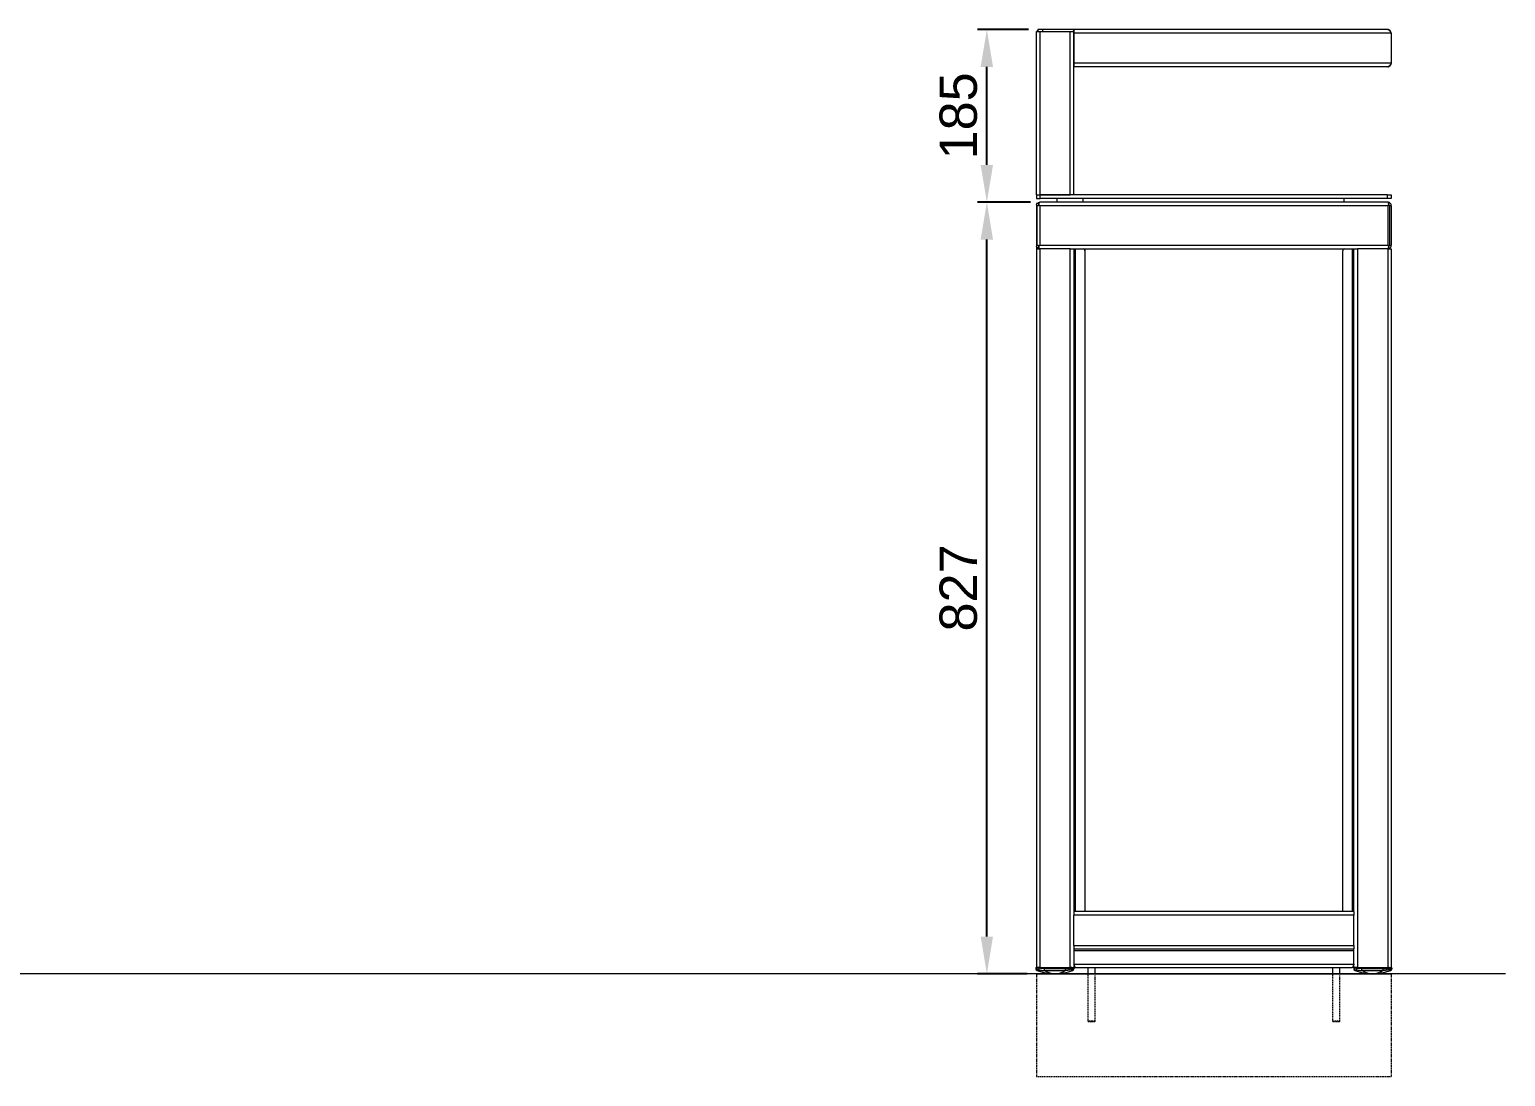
# Model space of a CAD drawing. Header units: millimetres. Extents: x -170 to 4673, y -341 to 2839.
# Drawn here: x 1411 to 2992, y 1614 to 2736 of the extents above; entities that cross this region are included whole.
import ezdxf

# ---------------------------------------------------------------- set-up
doc = ezdxf.new("R2010")
doc.units = ezdxf.units.MM
doc.linetypes.add('HIDDEN', pattern=[1.905, 1.27, -0.635])
for name, color, linetype, lineweight in [('ZANO_R', 7, 'Continuous', 0), ('ZANO_R_przerywana', 7, 'HIDDEN', 0), ('ZANO_W', 1, 'Continuous', 0)]:
    doc.layers.add(name, color=color, linetype=linetype, lineweight=lineweight)
doc.styles.add('Arial', font='arial.ttf')
doc.styles.get("Standard").update_dxf_attribs({"font": 'ARIALUNI.TTF'})
doc.dimstyles.new('pl i ang', dxfattribs={"dimtxt": 50, "dimasz": 50, "dimexe": 1.25, "dimexo": 0.625, "dimgap": 10, "dimtad": 1, "dimtoh": 1, "dimtxsty": 'Standard', "dimcen": 2.5, "dimclrd": 1, "dimclre": 1, "dimclrt": 1, "dimadec": 0, "dimazin": 0, "dimtfac": 1, "dimtmove": 0, "dimatfit": 3, "dimfxl": 1, "dimarcsym": 1})

# ---------------------------------------------------------------- blocks, each defined once
blk = doc.blocks.new('*D435')
at = {"layer": 'ZANO_W', "color": 1, "lineweight": -2}
for p, q in [((2483.2, 2550.9), (2426.3, 2550.9)), ((2436.3, 1764.2), (2436.3, 2510.9)), ((2479.4, 1724.2), (2426.3, 1724.2))]:
    blk.add_line(p, q, dxfattribs=at)
at = {"layer": 'ZANO_W', "color": 1}
for points in [[(2442.9, 2510.9), (2429.6, 2510.9), (2436.3, 2550.9)], [(2429.6, 1764.2), (2442.9, 1764.2), (2436.3, 1724.2)]]:
    blk.add_solid(points, dxfattribs=at)
at = {"layer": 'ZANO_W', "color": 1, "insert": (2405.9, 2137.6), "char_height": 40, "attachment_point": 5, "rotation": 90, "style": 'Arial'}
blk.add_mtext('827', dxfattribs=at)
blk = doc.blocks.new('*D436')
at = {"layer": 'ZANO_W', "color": 1, "lineweight": -2}
for p, q in [((2480.9, 2735.9), (2426.3, 2735.9)), ((2436.3, 2590.9), (2436.3, 2695.9)), ((2483.2, 2550.9), (2426.3, 2550.9))]:
    blk.add_line(p, q, dxfattribs=at)
at = {"layer": 'ZANO_W', "color": 1}
for points in [[(2442.9, 2695.9), (2429.6, 2695.9), (2436.3, 2735.9)], [(2429.6, 2590.9), (2442.9, 2590.9), (2436.3, 2550.9)]]:
    blk.add_solid(points, dxfattribs=at)
at = {"layer": 'ZANO_W', "color": 1, "insert": (2405.9, 2643.4), "char_height": 40, "attachment_point": 5, "rotation": 90, "style": 'Arial'}
blk.add_mtext('185', dxfattribs=at)

msp = doc.modelspace()

# ---------------------------------------------------------------- linework, layer by layer
at = {"layer": 'ZANO_R'}
for p, q in [((2490.9, 2735.9), (2490.9, 2733.9)), ((2496.1, 2735.9), (2490.9, 2735.9)), ((2496.1, 2733.9), (2496.1, 2735.9)), ((2529.6, 2735.9), (2496.1, 2735.9)), ((2529.6, 2733.9), (2529.6, 2735.9)), ((2529.9, 2735.9), (2529.6, 2735.9)), ((2529.9, 2732.1), (2529.9, 2735.9)), ((2865.6, 2735.9), (2529.9, 2735.9)), ((2489.4, 2558.9), (2489.4, 2733.9)), ((2489.4, 2733.9), (2493.4, 2733.9)), ((2493.4, 2558.9), (2493.4, 2733.9)), ((2493.4, 2733.9), (2525.4, 2733.9)), ((2525.4, 2558.9), (2525.4, 2733.9)), ((2525.4, 2733.9), (2528.5, 2733.9)), ((2529.6, 2733.9), (2528.5, 2733.9)), ((2529.4, 2558.9), (2529.4, 2733.9)), ((2529.9, 2733.9), (2529.6, 2733.9)), ((2529.9, 2699.7), (2529.9, 2732.1)), ((2869.4, 2732.1), (2529.9, 2732.1)), ((2869.4, 2732.1), (2869.4, 2699.7)), ((2869.4, 2699.7), (2529.9, 2699.7)), ((2529.9, 2695.9), (2529.9, 2699.7)), ((2865.4, 2695.9), (2529.9, 2695.9)), ((2865.6, 2695.9), (2865.4, 2695.9)), ((2489.4, 2558.9), (2493.4, 2558.9)), ((2489.4, 2558.9), (2489.4, 2554.9)), ((2489.4, 2554.9), (2493.4, 2554.9)), ((2490.3, 2549.6), (2489.4, 2549.6)), ((2489.4, 2549.6), (2489.4, 2547.6)), ((2489.4, 2547.6), (2489.4, 2547.1)), ((2489.4, 2547.1), (2489.4, 2504.7)), ((2489.9, 2547.1), (2489.8, 2547.1)), ((2489.8, 2547.1), (2489.8, 2504.7)), ((2489.9, 2547.1), (2489.9, 2504.7)), ((2491.4, 2547.1), (2489.9, 2547.1)), ((2493.1, 2547.1), (2493.1, 2504.7)), ((2865.7, 2547.1), (2493.1, 2547.1)), ((2865.6, 2550.9), (2493.2, 2550.9)), ((2493.4, 2558.9), (2525.4, 2558.9)), ((2493.4, 2554.9), (2493.4, 2558.9)), ((2865.4, 2558.9), (2493.4, 2558.9)), ((2865.4, 2554.9), (2493.4, 2554.9)), ((2511.6, 2550.9), (2511.6, 2554.9)), ((2539.4, 2550.9), (2539.4, 2554.9)), ((2539.6, 2550.9), (2539.6, 2554.9)), ((2819.1, 2550.9), (2819.1, 2554.9)), ((2865.4, 2554.9), (2865.4, 2558.9)), ((2865.4, 2558.9), (2869.4, 2558.9)), ((2869.4, 2554.9), (2865.4, 2554.9)), ((2865.7, 2547.1), (2865.7, 2504.7)), ((2867.4, 2547.1), (2867.4, 2504.7)), ((2867.4, 2547.1), (2867.5, 2547.1)), ((2867.5, 2547.1), (2867.5, 2504.7)), ((2869, 2547.1), (2867.5, 2547.1)), ((2869.4, 2558.9), (2869.4, 2554.9)), ((2869.4, 2547.1), (2869.4, 2504.7)), ((2489.4, 2504.7), (2489.4, 2501.4)), ((2491.4, 2501.4), (2489.4, 2501.4)), ((2489.4, 2500.9), (2489.4, 1730.9)), ((2489.4, 2500.9), (2493.2, 2500.9)), ((2489.9, 2504.7), (2489.8, 2504.7)), ((2489.9, 2504.7), (2491.4, 2504.7)), ((2491.4, 2501.4), (2491.4, 2500.9)), ((2493.1, 2504.7), (2865.7, 2504.7)), ((2493.2, 2500.9), (2493.2, 1730.9)), ((2525.6, 2500.9), (2493.2, 2500.9)), ((2525.6, 1730.9), (2525.6, 2500.9)), ((2525.6, 2500.9), (2529.4, 2500.9)), ((2529.4, 2500.9), (2829.4, 2500.9)), ((2529.4, 2500.9), (2529.4, 1790.9)), ((2531.2, 1790.9), (2531.2, 2500.9)), ((2541.4, 2500.9), (2541.4, 2498.9)), ((2541.4, 2498.9), (2541.4, 1790.9)), ((2817.4, 2500.9), (2817.4, 2498.9)), ((2817.4, 1790.9), (2817.4, 2498.9)), ((2827.6, 2500.9), (2827.6, 1790.9)), ((2829.4, 1790.9), (2829.4, 2500.9)), ((2829.4, 2500.9), (2833.2, 2500.9)), ((2865.6, 2500.9), (2833.2, 2500.9)), ((2833.2, 2500.9), (2833.2, 1730.9)), ((2865.6, 2500.9), (2865.6, 1730.9)), ((2865.6, 2500.9), (2869.4, 2500.9)), ((2867.4, 2504.7), (2867.5, 2504.7)), ((2867.5, 2504.7), (2869, 2504.7)), ((2869.4, 2500.9), (2869.4, 1730.9)), ((2529.4, 1790.9), (2529.4, 1787.1)), ((2829.4, 1790.9), (2529.4, 1790.9)), ((2529.4, 1754.7), (2529.4, 1787.1)), ((2829.4, 1787.1), (2529.4, 1787.1)), ((2829.4, 1790.9), (2829.4, 1787.1)), ((2829.4, 1754.7), (2829.4, 1787.1)), ((2529.4, 1754.7), (2529.4, 1750.9)), ((2529.4, 1754.7), (2829.4, 1754.7)), ((2529.4, 1750.9), (2829.4, 1750.9)), ((2529.4, 1750.9), (2529.4, 1730.9)), ((2529.4, 1749.1), (2829.4, 1749.1)), ((2829.4, 1754.7), (2829.4, 1750.9)), ((2829.4, 1730.9), (2829.4, 1750.9)), ((2488.9, 1730.7), (2488.9, 1730.4)), ((2488.9, 1730.7), (2489.4, 1730.7)), ((2489.4, 1730.9), (2489.1, 1730.9)), ((2489.8, 1730.9), (2489.4, 1730.9)), ((2489.4, 1730.7), (2492.4, 1730.7)), ((2489.4, 1730.7), (2489.4, 1730.4)), ((2489.4, 1724.2), (2869.4, 1724.2)), ((2491.5, 1730.9), (2489.8, 1730.9)), ((2493.2, 1730.9), (2491.5, 1730.9)), ((2492, 1728.5), (2492.4, 1730.4)), ((2492.4, 1730.7), (2492.4, 1730.9)), ((2492.4, 1730.7), (2526.4, 1730.7)), ((2492.4, 1730.4), (2492.4, 1730.7)), ((2493.2, 1730.9), (2525.6, 1730.9)), ((2520.6, 1729.7), (2498.1, 1729.7)), ((2498.1, 1727.9), (2498.1, 1729.7)), ((2498.1, 1727.9), (2520.6, 1727.9)), ((2520.6, 1727.9), (2520.6, 1729.7)), ((2527.3, 1730.9), (2525.6, 1730.9)), ((2526.4, 1730.7), (2526.4, 1730.9)), ((2526.4, 1730.4), (2526.4, 1730.7)), ((2529.4, 1730.7), (2526.4, 1730.7)), ((2526.8, 1728.5), (2526.4, 1730.4)), ((2527.3, 1730.9), (2529, 1730.9)), ((2529.4, 1730.9), (2529, 1730.9)), ((2529.4, 1734.7), (2829.4, 1734.7)), ((2529.4, 1730.7), (2529.4, 1730.4)), ((2531.2, 1730.9), (2827.6, 1730.9)), ((2544.4, 1730.9), (2544.4, 1724.2)), ((2552.4, 1724.2), (2552.4, 1730.9)), ((2806.4, 1730.9), (2806.4, 1724.2)), ((2814.4, 1724.2), (2814.4, 1730.9)), ((2829.8, 1730.9), (2829.4, 1730.9)), ((2829.4, 1730.7), (2832.4, 1730.7)), ((2829.4, 1730.7), (2829.4, 1730.4)), ((2831.5, 1730.9), (2829.8, 1730.9)), ((2833.2, 1730.9), (2831.5, 1730.9)), ((2832, 1728.5), (2832.4, 1730.4)), ((2832.4, 1730.7), (2832.4, 1730.9)), ((2832.4, 1730.7), (2866.4, 1730.7)), ((2832.4, 1730.4), (2832.4, 1730.7)), ((2833.2, 1730.9), (2865.6, 1730.9)), ((2838.1, 1727.9), (2838.1, 1729.7)), ((2860.6, 1729.7), (2838.1, 1729.7)), ((2838.1, 1727.9), (2860.6, 1727.9)), ((2860.6, 1727.9), (2860.6, 1729.7)), ((2867.3, 1730.9), (2865.6, 1730.9)), ((2866.4, 1730.7), (2866.4, 1730.9)), ((2866.4, 1730.4), (2866.4, 1730.7)), ((2869.4, 1730.7), (2866.4, 1730.7)), ((2866.8, 1728.5), (2866.4, 1730.4)), ((2867.3, 1730.9), (2869, 1730.9)), ((2869.4, 1730.9), (2869, 1730.9)), ((2869.4, 1730.9), (2869.6, 1730.9)), ((2869.4, 1730.7), (2869.4, 1730.4)), ((2869.9, 1730.7), (2869.4, 1730.7)), ((2869.9, 1730.7), (2869.9, 1730.4))]:
    msp.add_line(p, q, dxfattribs=at)
msp.add_lwpolyline([(2991.8, 1724.2), (-170.1, 1724.2)], dxfattribs=at)
for centre, radius, start, end in [((2493.2, 2732.1), 3.8, 127.2478, 151.7263), ((2539.4, 2498.9), 2, 0, 90), ((2819.4, 2498.9), 2, 90, 180), ((2489.1, 1730.7), 0.25, 90, 180), ((2490.8, 1730.4), 1.94, 180.1839, 229.7989), ((2490.9, 1729.7), 2, 180, 247.9757), ((2489.6, 1730.7), 0.25, 90, 180), ((2491.4, 1730.4), 1.96, 180.4463, 255.7075), ((2491.4, 1729.7), 2, 180, 247.9757), ((2508.9, 1774.2), 50, 247.9757, 270), ((2509.4, 1774.2), 50, 247.9757, 270), ((2508.9, 1774.2), 50, 270, 270.2865), ((2509.4, 1774.2), 50, 270, 292.0243), ((2527.4, 1730.4), 1.96, 284.2925, 359.5537), ((2527.4, 1729.7), 2, 292.0243, 0), ((2529.1, 1730.7), 0.25, 0, 90), ((2829.6, 1730.7), 0.25, 90, 180), ((2831.4, 1730.4), 1.96, 180.4463, 255.7075), ((2831.4, 1729.7), 2, 180, 247.9757), ((2849.4, 1774.2), 50, 247.9757, 270), ((2849.4, 1774.2), 50, 270, 292.0243), ((2849.9, 1774.2), 50, 269.7135, 270), ((2849.9, 1774.2), 50, 270, 292.0243), ((2867.4, 1730.4), 1.96, 284.2925, 359.5537), ((2867.4, 1729.7), 2, 292.0243, 0), ((2867.9, 1729.7), 2, 292.0243, 0), ((2869.1, 1730.7), 0.25, 0, 90), ((2868, 1730.4), 1.94, 310.2011, 359.8161), ((2869.6, 1730.7), 0.25, 0, 90)]:
    msp.add_arc(centre, radius, start, end, dxfattribs=at)
for centre, start_param, end_param in [((2509.4, 1774.2), 2.757196, 3.141593), ((2508.9, 1774.2), 3.11659, 3.141593), ((2508.9, 1774.2), 3.141593, 3.147842), ((2509.4, 1774.2), 3.141593, 3.525989), ((2849.4, 1774.2), 2.757196, 3.141593), ((2849.4, 1774.2), 3.141593, 3.525989), ((2849.9, 1774.2), 3.135343, 3.141593), ((2849.9, 1774.2), 3.141593, 3.166595)]:
    msp.add_ellipse(centre, major_axis=(0, 50), ratio=0.6, start_param=start_param, end_param=end_param, dxfattribs=at)
for points, knots in [([(2865.6, 2735.9), (2865.9, 2735.9), (2866.6, 2735.7), (2867.5, 2734.8), (2868.5, 2733.6), (2869.1, 2732.6), (2869.4, 2732.1)], [0, 0, 0, 0, 0.254662, 0.509553, 0.764446, 1, 1, 1, 1]), ([(2489.6, 2548.4), (2489.6, 2548.4), (2489.5, 2548.2), (2489.5, 2547.9), (2489.4, 2547.4), (2489.4, 2547.2), (2489.4, 2547.1), (2489.4, 2547.1)], [0, 0, 0, 0, 0.0064494, 0.5139337, 0.7532263, 0.9933858, 1, 1, 1, 1]), ([(2489.6, 2548.4), (2489.8, 2548.8), (2490.2, 2549.6), (2491.3, 2550.5), (2492.3, 2550.9), (2493, 2550.9), (2493.2, 2550.9)], [0, 0, 0, 0, 0.28886, 0.57814, 0.86742, 1, 1, 1, 1]), ([(2489.8, 2547.1), (2489.8, 2547.3), (2489.7, 2547.6), (2489.7, 2548), (2489.6, 2548.3), (2489.6, 2548.4)], [0, 0, 0, 0, 0.371068, 0.702236, 1, 1, 1, 1]), ([(2491.8, 2548.4), (2491.8, 2548.3), (2491.6, 2547.8), (2491.5, 2547.4), (2491.4, 2547.1)], [0, 0, 0, 0, 0.3373908, 1, 1, 1, 1]), ([(2491.8, 2548.4), (2491.9, 2548.8), (2492.2, 2549.6), (2492.6, 2550.5), (2492.9, 2550.9), (2493.1, 2550.9), (2493.2, 2550.9)], [0, 0, 0, 0, 0.28886, 0.57814, 0.86742, 1, 1, 1, 1]), ([(2493.1, 2547.1), (2493.1, 2547.1), (2492.9, 2547.3), (2492.5, 2547.7), (2492.1, 2548.2), (2491.8, 2548.4), (2491.8, 2548.4)], [0, 0, 0, 0, 0.006615, 0.452723, 0.904642, 1, 1, 1, 1]), ([(2867, 2548.4), (2866.9, 2548.8), (2866.6, 2549.6), (2866.2, 2550.5), (2865.8, 2550.9), (2865.7, 2550.9), (2865.6, 2550.9)], [0, 0, 0, 0, 0.28886, 0.57814, 0.86742, 1, 1, 1, 1]), ([(2869.2, 2548.4), (2869, 2548.8), (2868.6, 2549.6), (2867.5, 2550.5), (2866.4, 2550.9), (2865.8, 2550.9), (2865.6, 2550.9)], [0, 0, 0, 0, 0.28886, 0.57814, 0.86742, 1, 1, 1, 1]), ([(2867, 2548.4), (2866.9, 2548.4), (2866.7, 2548.2), (2866.3, 2547.7), (2865.9, 2547.3), (2865.7, 2547.1), (2865.7, 2547.1)], [0, 0, 0, 0, 0.095358, 0.541389, 0.993385, 1, 1, 1, 1]), ([(2867.4, 2547.1), (2867.3, 2547.3), (2867.2, 2547.6), (2867.1, 2548), (2867, 2548.3), (2867, 2548.4)], [0, 0, 0, 0, 0.371068, 0.702236, 1, 1, 1, 1]), ([(2869.2, 2548.4), (2869.1, 2548.3), (2869.1, 2547.8), (2869, 2547.4), (2869, 2547.1)], [0, 0, 0, 0, 0.3373908, 1, 1, 1, 1]), ([(2869.4, 2547.1), (2869.4, 2547.1), (2869.4, 2547.3), (2869.4, 2547.7), (2869.3, 2548.2), (2869.2, 2548.4), (2869.2, 2548.4)], [0, 0, 0, 0, 0.0066145, 0.4527226, 0.904642, 1, 1, 1, 1]), ([(2489.4, 2504.7), (2489.4, 2504.7), (2489.4, 2504.6), (2489.4, 2504.3), (2489.5, 2503.8), (2489.6, 2503.5), (2489.6, 2503.4)], [0, 0, 0, 0, 0.006616, 0.203839, 0.821379, 1, 1, 1, 1]), ([(2489.6, 2503.4), (2489.6, 2503.6), (2489.7, 2504), (2489.8, 2504.4), (2489.8, 2504.7)], [0, 0, 0, 0, 0.337391, 1, 1, 1, 1]), ([(2493.2, 2500.9), (2492.7, 2501), (2491.8, 2501.1), (2490.7, 2501.8), (2490, 2502.6), (2489.7, 2503.2), (2489.6, 2503.4)], [0, 0, 0, 0, 0.28924, 0.578521, 0.867803, 1, 1, 1, 1]), ([(2491.4, 2504.7), (2491.4, 2504.6), (2491.5, 2504.3), (2491.7, 2503.8), (2491.8, 2503.5), (2491.8, 2503.4)], [0, 0, 0, 0, 0.371068, 0.702236, 1, 1, 1, 1]), ([(2491.8, 2503.4), (2491.8, 2503.4), (2492.1, 2503.7), (2492.5, 2504.1), (2492.9, 2504.5), (2493.1, 2504.7), (2493.1, 2504.7)], [0, 0, 0, 0, 0.0953579, 0.5413894, 0.9933855, 1, 1, 1, 1]), ([(2493.2, 2500.9), (2493.1, 2501), (2492.8, 2501.1), (2492.4, 2501.8), (2492.1, 2502.6), (2491.9, 2503.2), (2491.8, 2503.4)], [0, 0, 0, 0, 0.28924, 0.578521, 0.867803, 1, 1, 1, 1]), ([(2865.6, 2500.9), (2865.7, 2501), (2866, 2501.1), (2866.4, 2501.8), (2866.7, 2502.6), (2866.9, 2503.2), (2867, 2503.4)], [0, 0, 0, 0, 0.28924, 0.578521, 0.867803, 1, 1, 1, 1]), ([(2865.6, 2500.9), (2866, 2501), (2866.9, 2501.1), (2868.1, 2501.8), (2868.8, 2502.6), (2869.1, 2503.2), (2869.2, 2503.4)], [0, 0, 0, 0, 0.28924, 0.578521, 0.867803, 1, 1, 1, 1]), ([(2865.7, 2504.7), (2865.7, 2504.7), (2865.9, 2504.5), (2866.3, 2504.1), (2866.7, 2503.7), (2866.9, 2503.4), (2867, 2503.4)], [0, 0, 0, 0, 0.006615, 0.452723, 0.904642, 1, 1, 1, 1]), ([(2867, 2503.4), (2867, 2503.6), (2867.2, 2504), (2867.3, 2504.4), (2867.4, 2504.7)], [0, 0, 0, 0, 0.337391, 1, 1, 1, 1]), ([(2869, 2504.7), (2869, 2504.6), (2869.1, 2504.3), (2869.1, 2503.8), (2869.1, 2503.5), (2869.2, 2503.4)], [0, 0, 0, 0, 0.371068, 0.702236, 1, 1, 1, 1]), ([(2869.2, 2503.4), (2869.2, 2503.4), (2869.3, 2503.7), (2869.4, 2504.1), (2869.4, 2504.5), (2869.4, 2504.7), (2869.4, 2504.7)], [0, 0, 0, 0, 0.095358, 0.541389, 0.993385, 1, 1, 1, 1]), ([(2489.4, 1730.5), (2489.2, 1730.4), (2488.9, 1730.4), (2488.9, 1730.4), (2488.9, 1730.4)], [0, 0, 0, 0, 0.552216, 1, 1, 1, 1]), ([(2488.9, 1730.4), (2488.9, 1730.2), (2488.9, 1729.8), (2488.9, 1729.8), (2488.9, 1729.7)], [0, 0, 0, 0, 0.4971692, 1, 1, 1, 1]), ([(2492.4, 1730.4), (2492.1, 1730.4), (2491.4, 1730.4), (2490.5, 1730.5), (2489.8, 1730.5), (2489.5, 1730.4), (2489.4, 1730.4), (2489.4, 1730.4)], [0, 0, 0, 0, 0.209411, 0.421238, 0.629113, 0.833923, 1, 1, 1, 1]), ([(2489.4, 1730.4), (2489.4, 1730.2), (2489.4, 1729.8), (2489.4, 1729.8), (2489.4, 1729.7)], [0, 0, 0, 0, 0.4971692, 1, 1, 1, 1]), ([(2490.1, 1727.9), (2490.2, 1727.9), (2490.2, 1727.9), (2490.3, 1728.1), (2490.3, 1728.1)], [0, 0, 0, 0, 0.998645, 1, 1, 1, 1]), ([(2490.6, 1727.9), (2490.7, 1727.9), (2490.8, 1728), (2490.8, 1728.4), (2490.9, 1728.5)], [0, 0, 0, 0, 0.6466146, 1, 1, 1, 1]), ([(2490.9, 1728.5), (2490.9, 1728.5), (2490.9, 1728.5), (2491.1, 1728.6), (2491.3, 1728.6), (2491.6, 1728.6), (2491.9, 1728.5), (2492, 1728.5)], [0, 0, 0, 0, 0.164893, 0.370058, 0.579285, 0.791839, 1, 1, 1, 1]), ([(2492, 1728.5), (2493.3, 1728.3), (2495.3, 1727.9), (2497.4, 1727.9), (2498.1, 1727.9)], [0, 0, 0, 0, 0.6464252, 1, 1, 1, 1]), ([(2498.1, 1729.7), (2497.2, 1729.8), (2495.2, 1729.8), (2493.3, 1730.2), (2492.4, 1730.4)], [0, 0, 0, 0, 0.497073, 1, 1, 1, 1]), ([(2520.6, 1729.7), (2521.6, 1729.8), (2523.5, 1729.8), (2525.4, 1730.2), (2526.4, 1730.4)], [0, 0, 0, 0, 0.4970726, 1, 1, 1, 1]), ([(2526.8, 1728.5), (2525.5, 1728.3), (2523.4, 1727.9), (2521.4, 1727.9), (2520.6, 1727.9)], [0, 0, 0, 0, 0.6464252, 1, 1, 1, 1]), ([(2526.4, 1730.4), (2526.7, 1730.4), (2527.4, 1730.4), (2528.3, 1730.5), (2528.9, 1730.5), (2529.3, 1730.4), (2529.4, 1730.4), (2529.4, 1730.4)], [0, 0, 0, 0, 0.2094106, 0.4212376, 0.6291135, 0.8339229, 1, 1, 1, 1]), ([(2527.9, 1728.5), (2527.9, 1728.5), (2527.9, 1728.5), (2527.7, 1728.6), (2527.5, 1728.6), (2527.2, 1728.6), (2526.9, 1728.5), (2526.8, 1728.5)], [0, 0, 0, 0, 0.164893, 0.370058, 0.579285, 0.791839, 1, 1, 1, 1]), ([(2528.1, 1727.9), (2528.1, 1727.9), (2528, 1728), (2527.9, 1728.4), (2527.9, 1728.5)], [0, 0, 0, 0, 0.646615, 1, 1, 1, 1]), ([(2529.4, 1734.7), (2529.5, 1734.3), (2529.8, 1733.4), (2530.2, 1732.2), (2530.6, 1731.3), (2530.9, 1731), (2531.1, 1730.9), (2531.2, 1730.9)], [0, 0, 0, 0, 0.2242754, 0.4485827, 0.6728901, 0.8971973, 1, 1, 1, 1]), ([(2529.4, 1734.7), (2529.4, 1734.4), (2529.4, 1734.1), (2529.6, 1733.9), (2529.7, 1733.8)], [0, 0, 0, 0, 0.797488, 1, 1, 1, 1]), ([(2529.4, 1731.4), (2529.8, 1731.2), (2530.4, 1730.9), (2531, 1730.9), (2531.2, 1730.9)], [0, 0, 0, 0, 0.673919, 1, 1, 1, 1]), ([(2529.4, 1730.4), (2529.4, 1730.2), (2529.4, 1729.8), (2529.4, 1729.8), (2529.4, 1729.7)], [0, 0, 0, 0, 0.4971692, 1, 1, 1, 1]), ([(2829.4, 1734.7), (2829.3, 1734.3), (2829, 1733.4), (2828.6, 1732.2), (2828.2, 1731.3), (2827.8, 1731), (2827.7, 1730.9), (2827.6, 1730.9)], [0, 0, 0, 0, 0.224275, 0.448583, 0.67289, 0.897197, 1, 1, 1, 1]), ([(2829.4, 1731.4), (2829, 1731.2), (2828.4, 1730.9), (2827.8, 1730.9), (2827.6, 1730.9)], [0, 0, 0, 0, 0.673919, 1, 1, 1, 1]), ([(2829.4, 1734.7), (2829.4, 1734.4), (2829.4, 1734.1), (2829.1, 1733.9), (2829.1, 1733.8)], [0, 0, 0, 0, 0.797488, 1, 1, 1, 1]), ([(2832.4, 1730.4), (2832.1, 1730.4), (2831.4, 1730.4), (2830.5, 1730.5), (2829.8, 1730.5), (2829.5, 1730.4), (2829.4, 1730.4), (2829.4, 1730.4)], [0, 0, 0, 0, 0.209411, 0.421238, 0.629113, 0.833923, 1, 1, 1, 1]), ([(2829.4, 1730.4), (2829.4, 1730.2), (2829.4, 1729.8), (2829.4, 1729.8), (2829.4, 1729.7)], [0, 0, 0, 0, 0.4971692, 1, 1, 1, 1]), ([(2830.6, 1727.9), (2830.7, 1727.9), (2830.8, 1728), (2830.8, 1728.4), (2830.9, 1728.5)], [0, 0, 0, 0, 0.6466146, 1, 1, 1, 1]), ([(2830.9, 1728.5), (2830.9, 1728.5), (2830.9, 1728.5), (2831.1, 1728.6), (2831.3, 1728.6), (2831.6, 1728.6), (2831.9, 1728.5), (2832, 1728.5)], [0, 0, 0, 0, 0.164893, 0.370058, 0.579285, 0.791839, 1, 1, 1, 1]), ([(2832, 1728.5), (2833.3, 1728.3), (2835.3, 1727.9), (2837.4, 1727.9), (2838.1, 1727.9)], [0, 0, 0, 0, 0.6464252, 1, 1, 1, 1]), ([(2838.1, 1729.7), (2837.2, 1729.8), (2835.2, 1729.8), (2833.3, 1730.2), (2832.4, 1730.4)], [0, 0, 0, 0, 0.497073, 1, 1, 1, 1]), ([(2860.6, 1729.7), (2861.6, 1729.8), (2863.5, 1729.8), (2865.4, 1730.2), (2866.4, 1730.4)], [0, 0, 0, 0, 0.4970726, 1, 1, 1, 1]), ([(2866.8, 1728.5), (2865.5, 1728.3), (2863.4, 1727.9), (2861.4, 1727.9), (2860.6, 1727.9)], [0, 0, 0, 0, 0.6464252, 1, 1, 1, 1]), ([(2866.4, 1730.4), (2866.7, 1730.4), (2867.4, 1730.4), (2868.3, 1730.5), (2868.9, 1730.5), (2869.3, 1730.4), (2869.4, 1730.4), (2869.4, 1730.4)], [0, 0, 0, 0, 0.2094106, 0.4212376, 0.6291135, 0.8339229, 1, 1, 1, 1]), ([(2867.9, 1728.5), (2867.9, 1728.5), (2867.9, 1728.5), (2867.7, 1728.6), (2867.5, 1728.6), (2867.2, 1728.6), (2866.9, 1728.5), (2866.8, 1728.5)], [0, 0, 0, 0, 0.164893, 0.370058, 0.579285, 0.791839, 1, 1, 1, 1]), ([(2868.1, 1727.9), (2868.1, 1727.9), (2868, 1728), (2867.9, 1728.4), (2867.9, 1728.5)], [0, 0, 0, 0, 0.646615, 1, 1, 1, 1]), ([(2868.6, 1727.9), (2868.6, 1727.9), (2868.5, 1727.9), (2868.5, 1728.1), (2868.5, 1728.1)], [0, 0, 0, 0, 0.998645, 1, 1, 1, 1]), ([(2869.4, 1730.5), (2869.6, 1730.4), (2869.8, 1730.4), (2869.9, 1730.4), (2869.9, 1730.4)], [0, 0, 0, 0, 0.5522158, 1, 1, 1, 1]), ([(2869.4, 1730.4), (2869.4, 1730.2), (2869.4, 1729.8), (2869.4, 1729.8), (2869.4, 1729.7)], [0, 0, 0, 0, 0.4971692, 1, 1, 1, 1]), ([(2869.9, 1730.4), (2869.9, 1730.2), (2869.9, 1729.8), (2869.9, 1729.8), (2869.9, 1729.7)], [0, 0, 0, 0, 0.4971692, 1, 1, 1, 1])]:
    msp.add_open_spline(points, degree=3, knots=knots, dxfattribs=at)
for points in [[(2869.4, 2732.1), (2869.3, 2732.6), (2869.2, 2733.6), (2868.3, 2734.9), (2867.1, 2735.7), (2866.1, 2735.9), (2865.6, 2735.9)], [(2869.4, 2699.7), (2869.1, 2699.2), (2868.4, 2698.2), (2867.4, 2697), (2866.4, 2696.1), (2865.7, 2696), (2865.4, 2695.9)], [(2865.6, 2695.9), (2866.1, 2696), (2867.1, 2696.1), (2868.3, 2697), (2869.2, 2698.2), (2869.3, 2699.2), (2869.4, 2699.7)]]:
    msp.add_open_spline(points, degree=3, dxfattribs=at)
at = {"layer": 'ZANO_R_przerywana'}
for p, q in [((2489.4, 1724.2), (2489.4, 1614.2)), ((2544.4, 1723.2), (2544.4, 1673.6)), ((2552.4, 1673.6), (2552.4, 1723.2)), ((2806.4, 1723.2), (2806.4, 1673.6)), ((2814.4, 1673.6), (2814.4, 1723.2)), ((2869.4, 1724.2), (2869.4, 1614.2)), ((2544.4, 1673.6), (2545.1, 1672.9)), ((2552.4, 1673.6), (2544.4, 1673.6)), ((2551.7, 1672.9), (2545.1, 1672.9)), ((2551.7, 1672.9), (2552.4, 1673.6)), ((2806.4, 1673.6), (2807.1, 1672.9)), ((2814.4, 1673.6), (2806.4, 1673.6)), ((2813.7, 1672.9), (2807.1, 1672.9)), ((2813.7, 1672.9), (2814.4, 1673.6)), ((2489.4, 1614.2), (2869.4, 1614.2))]:
    msp.add_line(p, q, dxfattribs=at)

# ---------------------------------------------------------------- dimensions: what is measured, and where the dimension line sits
at = {"layer": 'ZANO_W'}
for base, p1, p2, picture, middle in [((2436.3, 2735.9), (2493.2, 2550.9), (2490.9, 2735.9), '*D436', (2405.9, 2643.4)), ((2436.3, 2550.9), (2489.4, 1724.2), (2493.2, 2550.9), '*D435', (2405.9, 2137.6))]:
    dim = msp.add_linear_dim(base=base, p1=p1, p2=p2, angle=90, dimstyle='pl i ang', override={"dimtxt": 40, "dimasz": 40, "dimexe": 10, "dimexo": 10, "dimtoh": 0, "dimdec": 0, "dimtxsty": 'Arial', "dimtdec": 0, "dimtmove": 1}, dxfattribs=at)
    dim.commit()
    dim.dimension.update_dxf_attribs({"geometry": picture, "text_midpoint": middle})

doc.saveas('drawing.dxf')
